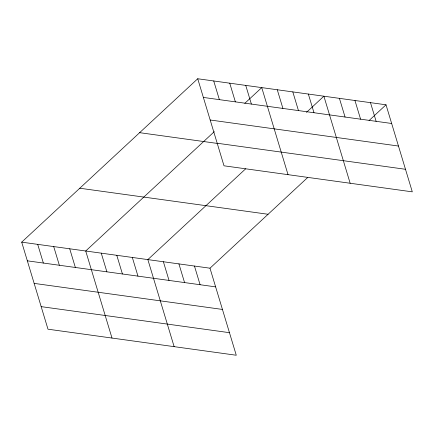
<?xml version="1.0" encoding="UTF-8"?>
<svg xmlns="http://www.w3.org/2000/svg" width="434" height="434" viewBox="0 0 434 434"><rect width="100%" height="100%" fill="white"/><g stroke="black" fill="none" stroke-linecap="round" stroke-linejoin="round"><path stroke-width="0.65" d="M307.82 177.387L209.991 268.196L236.275 355.245L47.984 329.2L21.7 242.15L197.725 78.755L386.016 104.8L412.3 191.85L224.009 165.804L197.725 78.755M214.304 131.643L85.72 251.004L111.999 338.059M244.803 103.335L261.745 87.608L288.03 174.663M245.682 168.793L147.853 259.597L174.137 346.652M306.453 112.379L323.883 96.202L350.162 183.256M369.074 120.527L386.016 104.8M203.367 97.433L391.658 123.478M210.175 119.996L398.472 146.041M217.195 143.242L405.486 169.287M139.639 132.674L217.895 143.502M79.791 188.231L268.082 214.271M21.7 242.15L209.991 268.196M27.337 260.829L215.633 286.874M34.15 283.391L222.441 309.437M41.17 306.637L229.461 332.683M370.484 102.652L376.121 121.33M354.947 100.504L360.589 119.182M339.415 98.355L345.057 117.034M308.346 94.053L313.988 112.731M292.814 91.905L298.451 110.583M277.277 89.757L282.919 108.435M245.742 85.395L251.378 104.073M229.738 83.182L235.374 101.86M213.729 80.968L219.371 99.646M194.459 266.047L200.096 284.726M178.922 263.899L184.564 282.577M163.39 261.751L169.027 280.424M132.321 257.449L137.958 276.127M116.789 255.3L122.426 273.979M101.252 253.152L106.894 271.83M69.717 248.791L75.353 267.469M53.707 246.577L59.349 265.255M37.704 244.364L43.346 263.042"/></g></svg>
